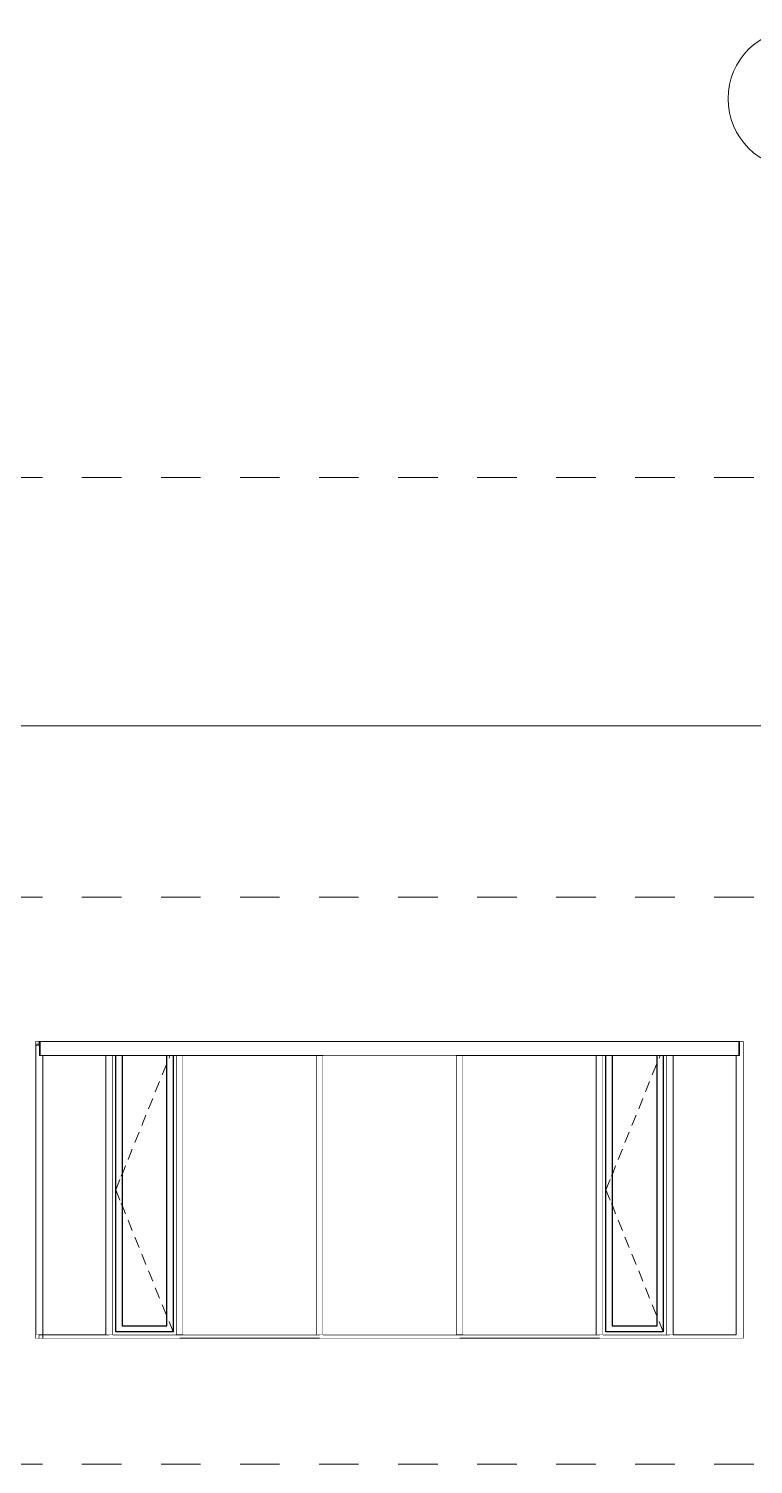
# Model space of a CAD drawing. Header units: millimetres. Extents: x -48147 to 1468943, y -496296 to 18123.
# Drawn here: x 1432692 to 1437866, y -479146 to -468891 of the extents above; entities that cross this region are included whole.
import ezdxf
from ezdxf.enums import TextEntityAlignment as Align

# ---------------------------------------------------------------- set-up
doc = ezdxf.new("R2010")
doc.units = ezdxf.units.MM
doc.header["$MEASUREMENT"] = 0
doc.linetypes.add('Dashed', pattern=[2822.222233, 1411.111116, -1411.111116])
doc.linetypes.add('Wipeout_Contour', pattern=[1000, 0, -1000])
for name, color, linetype, lineweight, true_color in [('0_Pen_No__105', 7, 'Continuous', 15, 0xa6a6a6), ('New_A-15-MG_Structural_Grid_Phase_2_Pen_No__222', 7, 'Continuous', 13, 0x65af33), ('New_A-25-M_Curtain_Wall_Pen_No__43', 7, 'Continuous', 30, 0x444444)]:
    doc.layers.add(name, color=color, linetype=linetype, lineweight=lineweight, true_color=true_color)
for name, color, linetype in [('New_A-15-MG_Structural_Grid_Phase_2', 7, 'Continuous'), ('New_A-20-M_Ceiling', 7, 'Continuous'), ('New_A-25-M_Curtain_Wall', 7, 'Continuous'), ('New_A-25-M_Wall_Ext', 7, 'Continuous'), ('New_A-25-M_Wall_Int', 7, 'Continuous'), ('New_ArchiCAD Doors', 7, 'Continuous')]:
    doc.layers.add(name, color=color, linetype=linetype)
for name, color, linetype, lineweight in [('New_A-20-M_Ceiling_Pen_No__89', 8, 'Continuous', 20), ('New_A-25-M_Curtain_Wall_Pen_No__2', 8, 'Continuous', 15), ('New_A-25-M_Curtain_Wall_Pen_No__3', 7, 'Continuous', 18), ('New_A-25-M_Curtain_Wall_Pen_No__87', 8, 'Continuous', 20), ('New_A-25-M_Wall_Ext_Pen_No__87', 8, 'Continuous', 20), ('New_ArchiCAD Doors_Pen_No__87', 8, 'Continuous', 20)]:
    doc.layers.add(name, color=color, linetype=linetype, lineweight=lineweight)
doc.styles.add('GENERATED_STYLE_2', font='')
doc.styles.get('GENERATED_STYLE_2').set_extended_font_data('Swis721 BT')

# ---------------------------------------------------------------- blocks, each defined once
blk = doc.blocks.new('Section Elem_12_1', base_point=(1411454, -491296))
at = {"color": 254, "linetype": 'Wipeout_Contour', "lineweight": 0, "ltscale": 6055175.355535849}
blk.add_wipeout([(1435768, -478246), (1436768, -478246), (1436768, -478221), (1435768, -478221)], dxfattribs=at).dxf.layer = 'New_A-25-M_Curtain_Wall'
at = {"layer": 'New_A-25-M_Curtain_Wall_Pen_No__87', "linetype": 'Continuous'}
blk.add_line((1436768, -478221), (1435793, -478221), dxfattribs=at)
blk = doc.blocks.new('Section Elem_13_1', base_point=(1411454, -491296))
at = {"color": 254, "linetype": 'Wipeout_Contour', "lineweight": 0, "ltscale": 6047585.588962642}
blk.add_wipeout([(1433768, -478246), (1434768, -478246), (1434768, -478221), (1433768, -478221)], dxfattribs=at).dxf.layer = 'New_A-25-M_Curtain_Wall'
at = {"layer": 'New_A-25-M_Curtain_Wall_Pen_No__87', "linetype": 'Continuous'}
blk.add_line((1434768, -478221), (1433793, -478221), dxfattribs=at)
blk = doc.blocks.new('Section Elem_14_1', base_point=(1411454, -491296))
at = {"layer": 'New_A-25-M_Wall_Ext_Pen_No__87', "linetype": 'Continuous'}
blk.add_line((1444623, -473872), (1431940, -473872), dxfattribs=at)
blk = doc.blocks.new('Section Elem_32_1', base_point=(1411454, -491296))
at = {"layer": 'New_ArchiCAD Doors_Pen_No__87', "linetype": 'Continuous'}
for p, q in [((1432743, -478246), (1432743, -476126)), ((1432743, -476126), (1432768, -476126)), ((1437768, -476126), (1437793, -476126)), ((1437793, -476126), (1437793, -478246)), ((1437793, -478246), (1432743, -478246))]:
    blk.add_line(p, q, dxfattribs=at)
blk = doc.blocks.new('Section Elem_35_1', base_point=(1411454, -491296))
at = {"color": 254, "linetype": 'Wipeout_Contour', "lineweight": 0, "ltscale": 6052003.475428628}
blk.add_wipeout([(1435743, -478221), (1435793, -478221), (1435793, -476226), (1435743, -476226)], dxfattribs=at).dxf.layer = 'New_A-25-M_Curtain_Wall'
at = {"layer": 'New_A-25-M_Curtain_Wall_Pen_No__87', "linetype": 'Continuous'}
for p, q in [((1435743, -478221), (1435743, -476226)), ((1435793, -478221), (1435793, -476226)), ((1435793, -478221), (1435768, -478221))]:
    blk.add_line(p, q, dxfattribs=at)
blk = doc.blocks.new('Section Elem_36_1', base_point=(1411454, -491296))
at = {"color": 254, "linetype": 'Wipeout_Contour', "lineweight": 0, "ltscale": 6044412.372739371}
blk.add_wipeout([(1433743, -478221), (1433793, -478221), (1433793, -476226), (1433743, -476226)], dxfattribs=at).dxf.layer = 'New_A-25-M_Curtain_Wall'
at = {"layer": 'New_A-25-M_Curtain_Wall_Pen_No__87', "linetype": 'Continuous'}
for p, q in [((1433743, -478221), (1433743, -476226)), ((1433793, -478221), (1433793, -476226)), ((1433793, -478221), (1433768, -478221))]:
    blk.add_line(p, q, dxfattribs=at)
blk = doc.blocks.new('Section Elem_37_1', base_point=(1411454, -491296))
at = {"color": 254, "linetype": 'Wipeout_Contour', "lineweight": 0, "ltscale": 6053901.445360026}
blk.add_wipeout([(1436743, -476226), (1435793, -476226), (1435793, -478221), (1436743, -478221)], dxfattribs=at).dxf.layer = 'New_A-25-M_Curtain_Wall'
blk = doc.blocks.new('Section Elem_51_1', base_point=(1411454, -491296))
at = {"color": 254, "linetype": 'Wipeout_Contour', "lineweight": 0, "ltscale": 6055799.421542492}
blk.add_wipeout([(1436793, -476226), (1436743, -476226), (1436743, -478221), (1436793, -478221)], dxfattribs=at).dxf.layer = 'New_A-25-M_Curtain_Wall'
at = {"layer": 'New_A-25-M_Curtain_Wall_Pen_No__87', "linetype": 'Continuous'}
for p, q in [((1436743, -478221), (1436743, -476226)), ((1436793, -478221), (1436793, -476226)), ((1436793, -478221), (1436768, -478221))]:
    blk.add_line(p, q, dxfattribs=at)
blk = doc.blocks.new('Section Elem_52_1', base_point=(1411454, -491296))
at = {"color": 254, "linetype": 'Wipeout_Contour', "lineweight": 0, "ltscale": 6039236.450099378}
blk.add_wipeout([(1432763, -476151), (1432768, -476151), (1432768, -476126), (1432763, -476126)], dxfattribs=at).dxf.layer = 'New_A-25-M_Curtain_Wall'
at = {"color": 254, "linetype": 'Wipeout_Contour', "lineweight": 0, "ltscale": 12083500.11131957}
blk.add_wipeout([(1432763, -478221), (1432763, -478246), (1432793, -478246), (1432793, -478221), (1433243, -478221), (1433243, -476226), (1432793, -476226), (1432793, -478221)], dxfattribs=at).dxf.layer = 'New_A-25-M_Curtain_Wall'
at = {"layer": 'New_A-25-M_Curtain_Wall_Pen_No__87', "linetype": 'Continuous'}
for p, q in [((1432763, -476151), (1432763, -476126)), ((1432763, -478246), (1432763, -478221))]:
    blk.add_line(p, q, dxfattribs=at)
blk = doc.blocks.new('Section Elem_54_1', base_point=(1411454, -491296))
at = {"color": 254, "linetype": 'Wipeout_Contour', "lineweight": 0, "ltscale": 6058646.560142402}
blk.add_wipeout([(1437293, -478221), (1437743, -478221), (1437743, -476226), (1437293, -476226)], dxfattribs=at).dxf.layer = 'New_A-25-M_Curtain_Wall'
blk = doc.blocks.new('Section Elem_55_1', base_point=(1411454, -491296))
at = {"color": 254, "linetype": 'Wipeout_Contour', "lineweight": 0, "ltscale": 6058021.765046707}
blk.add_wipeout([(1436768, -478246), (1437268, -478246), (1437268, -478221), (1436768, -478221)], dxfattribs=at).dxf.layer = 'New_A-25-M_Curtain_Wall'
at = {"layer": 'New_A-25-M_Curtain_Wall_Pen_No__87', "linetype": 'Continuous'}
blk.add_line((1437268, -478221), (1436793, -478221), dxfattribs=at)
blk = doc.blocks.new('Section Elem_56_1', base_point=(1411454, -491296))
at = {"color": 254, "linetype": 'Wipeout_Contour', "lineweight": 0, "ltscale": 12118511.5896535}
blk.add_wipeout([(1437763, -476226), (1437743, -476226), (1437743, -478221), (1437768, -478246), (1437793, -478246), (1437793, -476126), (1437768, -476126), (1437768, -476226)], dxfattribs=at).dxf.layer = 'New_A-25-M_Curtain_Wall'
at = {"layer": 'New_A-25-M_Curtain_Wall_Pen_No__87', "linetype": 'Continuous'}
blk.add_line((1437743, -478221), (1437743, -476226), dxfattribs=at)
blk = doc.blocks.new('Section Elem_107_1', base_point=(1411454, -491296))
at = {"color": 254, "linetype": 'Wipeout_Contour', "lineweight": 0, "ltscale": 6042889.924670826}
blk.add_wipeout([(1432793, -478246), (1433268, -478246), (1433268, -478221), (1432793, -478221)], dxfattribs=at).dxf.layer = 'New_A-25-M_Curtain_Wall'
at = {"layer": 'New_A-25-M_Curtain_Wall_Pen_No__87', "linetype": 'Continuous'}
for p, q in [((1432793, -478221), (1432793, -478246)), ((1433268, -478221), (1432793, -478221))]:
    blk.add_line(p, q, dxfattribs=at)
blk = doc.blocks.new('Section Elem_111_1', base_point=(1411454, -491296))
at = {"color": 254, "linetype": 'Wipeout_Contour', "lineweight": 0, "ltscale": 10570091.65051386}
blk.add_wipeout([(1432768, -476151), (1432743, -476151), (1432743, -478221), (1432793, -478221), (1432793, -476226), (1432773, -476226), (1432768, -476226)], dxfattribs=at).dxf.layer = 'New_A-25-M_Curtain_Wall'
at = {"layer": 'New_A-25-M_Curtain_Wall_Pen_No__87', "linetype": 'Continuous'}
for p, q in [((1432768, -476151), (1432743, -476151)), ((1432743, -478221), (1432743, -476151)), ((1432793, -478221), (1432793, -476226)), ((1432793, -478221), (1432743, -478221))]:
    blk.add_line(p, q, dxfattribs=at)
blk = doc.blocks.new('Section Elem_115_1', base_point=(1411454, -491296))
at = {"color": 254, "linetype": 'Wipeout_Contour', "lineweight": 0, "ltscale": 6042514.761890083}
blk.add_wipeout([(1433243, -478221), (1433293, -478221), (1433293, -476226), (1433243, -476226)], dxfattribs=at).dxf.layer = 'New_A-25-M_Curtain_Wall'
at = {"layer": 'New_A-25-M_Curtain_Wall_Pen_No__87', "linetype": 'Continuous'}
for p, q in [((1433243, -478221), (1433243, -476226)), ((1433293, -478221), (1433293, -476226)), ((1433293, -478221), (1433268, -478221))]:
    blk.add_line(p, q, dxfattribs=at)
blk = doc.blocks.new('Section Elem_116_1', base_point=(1411454, -491296))
at = {"color": 254, "linetype": 'Wipeout_Contour', "lineweight": 0, "ltscale": 6044739.67407052}
blk.add_wipeout([(1433268, -478246), (1433768, -478246), (1433768, -478221), (1433268, -478221)], dxfattribs=at).dxf.layer = 'New_A-25-M_Curtain_Wall'
at = {"layer": 'New_A-25-M_Curtain_Wall_Pen_No__87', "linetype": 'Continuous'}
blk.add_line((1433768, -478221), (1433293, -478221), dxfattribs=at)
blk = doc.blocks.new('Section Elem_117_1', base_point=(1411454, -491296))
at = {"color": 254, "linetype": 'Wipeout_Contour', "lineweight": 0, "ltscale": 6044273.176706062}
blk.add_wipeout([(1433723, -478201), (1433743, -478221), (1433743, -476226), (1433723, -476226)], dxfattribs=at).dxf.layer = 'New_A-25-M_Curtain_Wall'
at = {"color": 254, "linetype": 'Wipeout_Contour', "lineweight": 0, "ltscale": 6044711.168455272}
blk.add_wipeout([(1433293, -478221), (1433743, -478221), (1433723, -478201), (1433313, -478201)], dxfattribs=at).dxf.layer = 'New_A-25-M_Curtain_Wall'
at = {"color": 254, "linetype": 'Wipeout_Contour', "lineweight": 0, "ltscale": 6042641.242129986}
blk.add_wipeout([(1433293, -478221), (1433313, -478201), (1433313, -476226), (1433293, -476226)], dxfattribs=at).dxf.layer = 'New_A-25-M_Curtain_Wall'
at = {"color": 254, "linetype": 'Wipeout_Contour', "lineweight": 0, "ltscale": 6044129.264567495}
blk.add_wipeout([(1433678, -478156), (1433723, -478201), (1433723, -476226), (1433678, -476226)], dxfattribs=at).dxf.layer = 'New_A-25-M_Curtain_Wall'
at = {"color": 254, "linetype": 'Wipeout_Contour', "lineweight": 0, "ltscale": 6042744.002768124}
blk.add_wipeout([(1433313, -478201), (1433358, -478156), (1433358, -476226), (1433313, -476226)], dxfattribs=at).dxf.layer = 'New_A-25-M_Curtain_Wall'
at = {"color": 254, "linetype": 'Wipeout_Contour', "lineweight": 0, "ltscale": 6044670.027170508}
blk.add_wipeout([(1433313, -478201), (1433723, -478201), (1433678, -478156), (1433358, -478156)], dxfattribs=at).dxf.layer = 'New_A-25-M_Curtain_Wall'
at = {"color": 254, "linetype": 'Wipeout_Contour', "lineweight": 0, "ltscale": 6043422.391866866}
blk.add_wipeout([(1433358, -476226), (1433358, -478156), (1433678, -478156), (1433678, -476226)], dxfattribs=at).dxf.layer = 'New_A-25-M_Curtain_Wall'
at = {"layer": 'New_A-25-M_Curtain_Wall_Pen_No__3', "linetype": 'Continuous'}
for p, q in [((1433674, -476291), (1433644, -476365)), ((1433700, -476226), (1433693, -476245)), ((1433625, -476412), (1433595, -476486)), ((1433577, -476532), (1433547, -476606)), ((1433528, -476653), (1433498, -476727)), ((1433479, -476773), (1433449, -476847)), ((1433431, -476894), (1433401, -476968)), ((1433382, -477014), (1433352, -477088)), ((1433343, -477111), (1433313, -477186)), ((1433343, -477260), (1433313, -477186)), ((1433382, -477357), (1433352, -477283)), ((1433431, -477477), (1433401, -477403)), ((1433479, -477598), (1433449, -477524)), ((1433528, -477718), (1433498, -477644)), ((1433577, -477839), (1433547, -477765)), ((1433625, -477959), (1433595, -477885)), ((1433674, -478080), (1433644, -478006)), ((1433723, -478201), (1433693, -478126))]:
    blk.add_line(p, q, dxfattribs=at)
at = {"layer": 'New_A-25-M_Curtain_Wall_Pen_No__43', "linetype": 'Continuous'}
for p, q in [((1433313, -478201), (1433313, -476226)), ((1433358, -476226), (1433358, -478156)), ((1433678, -478156), (1433678, -476226)), ((1433723, -476226), (1433723, -478201)), ((1433358, -478156), (1433678, -478156)), ((1433723, -478201), (1433313, -478201))]:
    blk.add_line(p, q, dxfattribs=at)
blk = doc.blocks.new('Section Elem_118_1', base_point=(1411454, -491296))
at = {"color": 254, "linetype": 'Wipeout_Contour', "lineweight": 0, "ltscale": 6048207.792383775}
blk.add_wipeout([(1434743, -478221), (1434793, -478221), (1434793, -476226), (1434743, -476226)], dxfattribs=at).dxf.layer = 'New_A-25-M_Curtain_Wall'
at = {"layer": 'New_A-25-M_Curtain_Wall_Pen_No__87', "linetype": 'Continuous'}
for p, q in [((1434743, -478221), (1434743, -476226)), ((1434793, -478221), (1434793, -476226)), ((1434793, -478221), (1434768, -478221))]:
    blk.add_line(p, q, dxfattribs=at)
blk = doc.blocks.new('Section Elem_119_1', base_point=(1411454, -491296))
at = {"color": 254, "linetype": 'Wipeout_Contour', "lineweight": 0, "ltscale": 6046310.079388625}
blk.add_wipeout([(1433793, -478221), (1434743, -478221), (1434743, -476226), (1433793, -476226)], dxfattribs=at).dxf.layer = 'New_A-25-M_Curtain_Wall'
blk = doc.blocks.new('Section Elem_127_1', base_point=(1411454, -491296))
at = {"color": 254, "linetype": 'Wipeout_Contour', "lineweight": 0, "ltscale": 6057697.493064241}
blk.add_wipeout([(1437243, -478221), (1437293, -478221), (1437293, -476226), (1437243, -476226)], dxfattribs=at).dxf.layer = 'New_A-25-M_Curtain_Wall'
at = {"layer": 'New_A-25-M_Curtain_Wall_Pen_No__87', "linetype": 'Continuous'}
for p, q in [((1437243, -476226), (1437243, -478221)), ((1437293, -476226), (1437293, -478221)), ((1437268, -478221), (1437293, -478221))]:
    blk.add_line(p, q, dxfattribs=at)
blk = doc.blocks.new('Section Elem_128_1', base_point=(1411454, -491296))
at = {"color": 254, "linetype": 'Wipeout_Contour', "lineweight": 0, "ltscale": 6059895.795493505}
blk.add_wipeout([(1437743, -478221), (1437268, -478221), (1437268, -478246), (1437768, -478246)], dxfattribs=at).dxf.layer = 'New_A-25-M_Curtain_Wall'
at = {"layer": 'New_A-25-M_Curtain_Wall_Pen_No__87', "linetype": 'Continuous'}
blk.add_line((1437743, -478221), (1437293, -478221), dxfattribs=at)
blk = doc.blocks.new('Section Elem_129_1', base_point=(1411454, -491296))
at = {"color": 254, "linetype": 'Wipeout_Contour', "lineweight": 0, "ltscale": 6057558.278750488}
blk.add_wipeout([(1437223, -478201), (1437243, -478221), (1437243, -476226), (1437223, -476226)], dxfattribs=at).dxf.layer = 'New_A-25-M_Curtain_Wall'
at = {"color": 254, "linetype": 'Wipeout_Contour', "lineweight": 0, "ltscale": 6057993.321951665}
blk.add_wipeout([(1436793, -478221), (1437243, -478221), (1437223, -478201), (1436813, -478201)], dxfattribs=at).dxf.layer = 'New_A-25-M_Curtain_Wall'
at = {"color": 254, "linetype": 'Wipeout_Contour', "lineweight": 0, "ltscale": 6055925.947941707}
blk.add_wipeout([(1436793, -478221), (1436813, -478201), (1436813, -476226), (1436793, -476226)], dxfattribs=at).dxf.layer = 'New_A-25-M_Curtain_Wall'
at = {"color": 254, "linetype": 'Wipeout_Contour', "lineweight": 0, "ltscale": 6057414.381741866}
blk.add_wipeout([(1437178, -478156), (1437223, -478201), (1437223, -476226), (1437178, -476226)], dxfattribs=at).dxf.layer = 'New_A-25-M_Curtain_Wall'
at = {"color": 254, "linetype": 'Wipeout_Contour', "lineweight": 0, "ltscale": 6056028.783794915}
blk.add_wipeout([(1436813, -478201), (1436858, -478156), (1436858, -476226), (1436813, -476226)], dxfattribs=at).dxf.layer = 'New_A-25-M_Curtain_Wall'
at = {"color": 254, "linetype": 'Wipeout_Contour', "lineweight": 0, "ltscale": 6057952.270867869}
blk.add_wipeout([(1436813, -478201), (1437223, -478201), (1437178, -478156), (1436858, -478156)], dxfattribs=at).dxf.layer = 'New_A-25-M_Curtain_Wall'
at = {"color": 254, "linetype": 'Wipeout_Contour', "lineweight": 0, "ltscale": 6056707.372151361}
blk.add_wipeout([(1436858, -476226), (1436858, -478156), (1437178, -478156), (1437178, -476226)], dxfattribs=at).dxf.layer = 'New_A-25-M_Curtain_Wall'
at = {"layer": 'New_A-25-M_Curtain_Wall_Pen_No__3', "linetype": 'Continuous'}
for p, q in [((1437174, -476291), (1437144, -476365)), ((1437200, -476226), (1437193, -476245)), ((1437125, -476412), (1437095, -476486)), ((1437077, -476532), (1437047, -476606)), ((1437028, -476653), (1436998, -476727)), ((1436979, -476773), (1436949, -476847)), ((1436931, -476894), (1436901, -476968)), ((1436882, -477014), (1436852, -477088)), ((1436843, -477111), (1436813, -477186)), ((1436843, -477260), (1436813, -477186)), ((1436882, -477357), (1436852, -477283)), ((1436931, -477477), (1436901, -477403)), ((1436979, -477598), (1436949, -477524)), ((1437028, -477718), (1436998, -477644)), ((1437077, -477839), (1437047, -477765)), ((1437125, -477959), (1437095, -477885)), ((1437174, -478080), (1437144, -478006)), ((1437223, -478201), (1437193, -478126))]:
    blk.add_line(p, q, dxfattribs=at)
at = {"layer": 'New_A-25-M_Curtain_Wall_Pen_No__43', "linetype": 'Continuous'}
for p, q in [((1436813, -478201), (1436813, -476226)), ((1436858, -476226), (1436858, -478156)), ((1437178, -478156), (1437178, -476226)), ((1437223, -476226), (1437223, -478201)), ((1436858, -478156), (1437178, -478156)), ((1437223, -478201), (1436813, -478201))]:
    blk.add_line(p, q, dxfattribs=at)
blk = doc.blocks.new('Section Elem_130_1', base_point=(1411454, -491296))
at = {"color": 254, "linetype": 'Wipeout_Contour', "lineweight": 0, "ltscale": 6039303.955161953}
blk.add_wipeout([(1432773, -476226), (1432773, -476126), (1432768, -476126), (1432768, -476226)], dxfattribs=at).dxf.layer = 'New_A-25-M_Curtain_Wall'
at = {"color": 254, "linetype": 'Wipeout_Contour', "lineweight": 0, "ltscale": 6058267.532769081}
blk.add_wipeout([(1437768, -476226), (1437768, -476126), (1437763, -476126), (1437763, -476226)], dxfattribs=at).dxf.layer = 'New_A-25-M_Curtain_Wall'
at = {"color": 254, "linetype": 'Wipeout_Contour', "lineweight": 0, "ltscale": 6048785.74331584}
blk.add_wipeout([(1432773, -476226), (1437763, -476226), (1437763, -476126), (1432773, -476126)], dxfattribs=at).dxf.layer = 'New_A-25-M_Curtain_Wall'
at = {"layer": 'New_A-25-M_Curtain_Wall_Pen_No__2', "linetype": 'Continuous'}
for p, q in [((1432768, -476226), (1432768, -476126)), ((1432768, -476126), (1432768, -476126)), ((1432773, -476126), (1432768, -476126)), ((1432773, -476126), (1437763, -476126)), ((1432773, -476126), (1432773, -476226)), ((1437763, -476226), (1437763, -476126)), ((1437768, -476126), (1437763, -476126)), ((1437768, -476226), (1437768, -476126)), ((1432768, -476226), (1432768, -476226)), ((1432773, -476226), (1432768, -476226)), ((1432773, -476226), (1437763, -476226)), ((1437768, -476226), (1437763, -476226))]:
    blk.add_line(p, q, dxfattribs=at)
blk = doc.blocks.new('Section Elem_131_1', base_point=(1411454, -491296))
at = {"color": 254, "linetype": 'Wipeout_Contour', "lineweight": 0, "ltscale": 6051380.340142153}
blk.add_wipeout([(1434768, -478246), (1435768, -478246), (1435768, -478221), (1434768, -478221)], dxfattribs=at).dxf.layer = 'New_A-25-M_Curtain_Wall'
at = {"layer": 'New_A-25-M_Curtain_Wall_Pen_No__87', "linetype": 'Continuous'}
blk.add_line((1435768, -478221), (1434793, -478221), dxfattribs=at)
blk = doc.blocks.new('Section Elem_132_1', base_point=(1411454, -491296))
at = {"color": 254, "linetype": 'Wipeout_Contour', "lineweight": 0, "ltscale": 6050105.630758612}
blk.add_wipeout([(1435743, -476226), (1434793, -476226), (1434793, -478221), (1435743, -478221)], dxfattribs=at).dxf.layer = 'New_A-25-M_Curtain_Wall'
blk = doc.blocks.new('Section Elem_218_1', base_point=(1411454, -491296))
at = {"color": 254, "linetype": 'Wipeout_Contour', "lineweight": 0, "ltscale": 6039185.80663419}
blk.add_wipeout([(1432763, -476126), (1432743, -476126), (1432743, -476146), (1432763, -476146)], dxfattribs=at).dxf.layer = 'New_A-25-M_Wall_Int'
blk = doc.blocks.new('Section Elem_219_1', base_point=(1411454, -491296))
at = {"color": 254, "linetype": 'Wipeout_Contour', "lineweight": 0, "ltscale": 6041836.956836075}
blk.add_wipeout([(1432743, -478221), (1432743, -478246), (1432763, -478246), (1432763, -478221)], dxfattribs=at).dxf.layer = 'New_ArchiCAD Doors'
blk = doc.blocks.new('Section Elem_411_1', base_point=(1411454, -491296))
at = {"color": 254, "linetype": 'Wipeout_Contour', "lineweight": 0, "ltscale": 6039201.574743948}
blk.add_wipeout([(1432743, -476146), (1432743, -476151), (1432763, -476151), (1432763, -476146)], dxfattribs=at).dxf.layer = 'New_A-20-M_Ceiling'
at = {"layer": 'New_A-20-M_Ceiling_Pen_No__89', "linetype": 'Continuous'}
blk.add_line((1432763, -476146), (1432743, -476146), dxfattribs=at)
blk = doc.blocks.new('Standard grid marker[6]_1', base_point=(1438186, -469891))
at = {"layer": 'New_A-15-MG_Structural_Grid_Phase_2_Pen_No__222', "linetype": 'Continuous'}
blk.add_circle((1438186, -469391), 500, dxfattribs=at)
at = {"layer": 'New_A-15-MG_Structural_Grid_Phase_2_Pen_No__222', "style": 'GENERATED_STYLE_2'}
for tag, p in [('AC_MarkerText_1_0', (1438186, -469355)), ('AC_MarkerText_1_1', (1438186, -495759))]:
    blk.add_attdef(tag, text='', height=350, rotation=360, dxfattribs=at).set_placement(p, align=Align.MIDDLE_CENTER)
blk = doc.blocks.new('S-34 Building Section_STORY_MARKER', base_point=(1411454, -491296))
at = {"layer": '0_Pen_No__105', "linetype": 'Dashed', "ltscale": 0.2}
for p, q in [((1387916, -472096), (1445948, -472096)), ((1387916, -475096), (1445948, -475096)), ((1387916, -479146), (1445948, -479146))]:
    blk.add_line(p, q, dxfattribs=at)

msp = doc.modelspace()

# ---------------------------------------------------------------- block references
at = {"layer": 'New_A-25-M_Curtain_Wall'}
for name in ['Section Elem_13_1', 'Section Elem_12_1']:
    msp.add_blockref(name, (1411454.5, -491295.5), dxfattribs=at)

# ---------------------------------------------------------------- next in the draw order: block references
at = {"layer": 'New_A-25-M_Wall_Ext'}
msp.add_blockref('Section Elem_14_1', (1411454.5, -491295.5), dxfattribs=at)
at = {"layer": 'New_ArchiCAD Doors'}
msp.add_blockref('Section Elem_32_1', (1411454.5, -491295.5), dxfattribs=at)

# ---------------------------------------------------------------- next in the draw order: block references
at = {"layer": 'New_A-25-M_Curtain_Wall'}
for name in ['Section Elem_52_1', 'Section Elem_36_1', 'Section Elem_118_1', 'Section Elem_35_1', 'Section Elem_54_1']:
    msp.add_blockref(name, (1411454.5, -491295.5), dxfattribs=at)

# ---------------------------------------------------------------- next in the draw order: block references
for name in ['Section Elem_56_1', 'Section Elem_37_1', 'Section Elem_107_1']:
    msp.add_blockref(name, (1411454.5, -491295.5), dxfattribs=at)

# ---------------------------------------------------------------- next in the draw order: block references
for name in ['Section Elem_111_1', 'Section Elem_115_1', 'Section Elem_51_1']:
    msp.add_blockref(name, (1411454.5, -491295.5), dxfattribs=at)

# ---------------------------------------------------------------- next in the draw order: block references
for name in ['Section Elem_116_1', 'Section Elem_55_1']:
    msp.add_blockref(name, (1411454.5, -491295.5), dxfattribs=at)

# ---------------------------------------------------------------- next in the draw order: block references
for name in ['Section Elem_117_1', 'Section Elem_127_1']:
    msp.add_blockref(name, (1411454.5, -491295.5), dxfattribs=at)

# ---------------------------------------------------------------- next in the draw order: block references
for name in ['Section Elem_119_1', 'Section Elem_128_1']:
    msp.add_blockref(name, (1411454.5, -491295.5), dxfattribs=at)

# ---------------------------------------------------------------- next in the draw order: block references
for name in ['Section Elem_129_1', 'Section Elem_131_1']:
    msp.add_blockref(name, (1411454.5, -491295.5), dxfattribs=at)

# ---------------------------------------------------------------- next in the draw order: block references
msp.add_blockref('Section Elem_130_1', (1411454.5, -491295.5), dxfattribs=at)

# ---------------------------------------------------------------- next in the draw order: block references
msp.add_blockref('Section Elem_132_1', (1411454.5, -491295.5), dxfattribs=at)

# ---------------------------------------------------------------- next in the draw order: block references
at = {"layer": 'New_A-25-M_Wall_Int'}
msp.add_blockref('Section Elem_218_1', (1411454.5, -491295.5), dxfattribs=at)

# ---------------------------------------------------------------- next in the draw order: block references
at = {"layer": 'New_A-15-MG_Structural_Grid_Phase_2', "color": 8, "linetype": 'Continuous', "lineweight": 15}
msp.add_blockref('Standard grid marker[6]_1', (1438186.4, -469890.9), dxfattribs=at)
at = {"layer": 'New_A-20-M_Ceiling'}
msp.add_blockref('Section Elem_411_1', (1411454.5, -491295.5), dxfattribs=at)
at = {"layer": 'New_ArchiCAD Doors'}
msp.add_blockref('Section Elem_219_1', (1411454.5, -491295.5), dxfattribs=at)

# ---------------------------------------------------------------- next in the draw order: block references
at = {"linetype": 'Continuous', "lineweight": 0}
msp.add_blockref('S-34 Building Section_STORY_MARKER', (1411454.5, -491295.5), dxfattribs=at)

doc.saveas('drawing.dxf')
